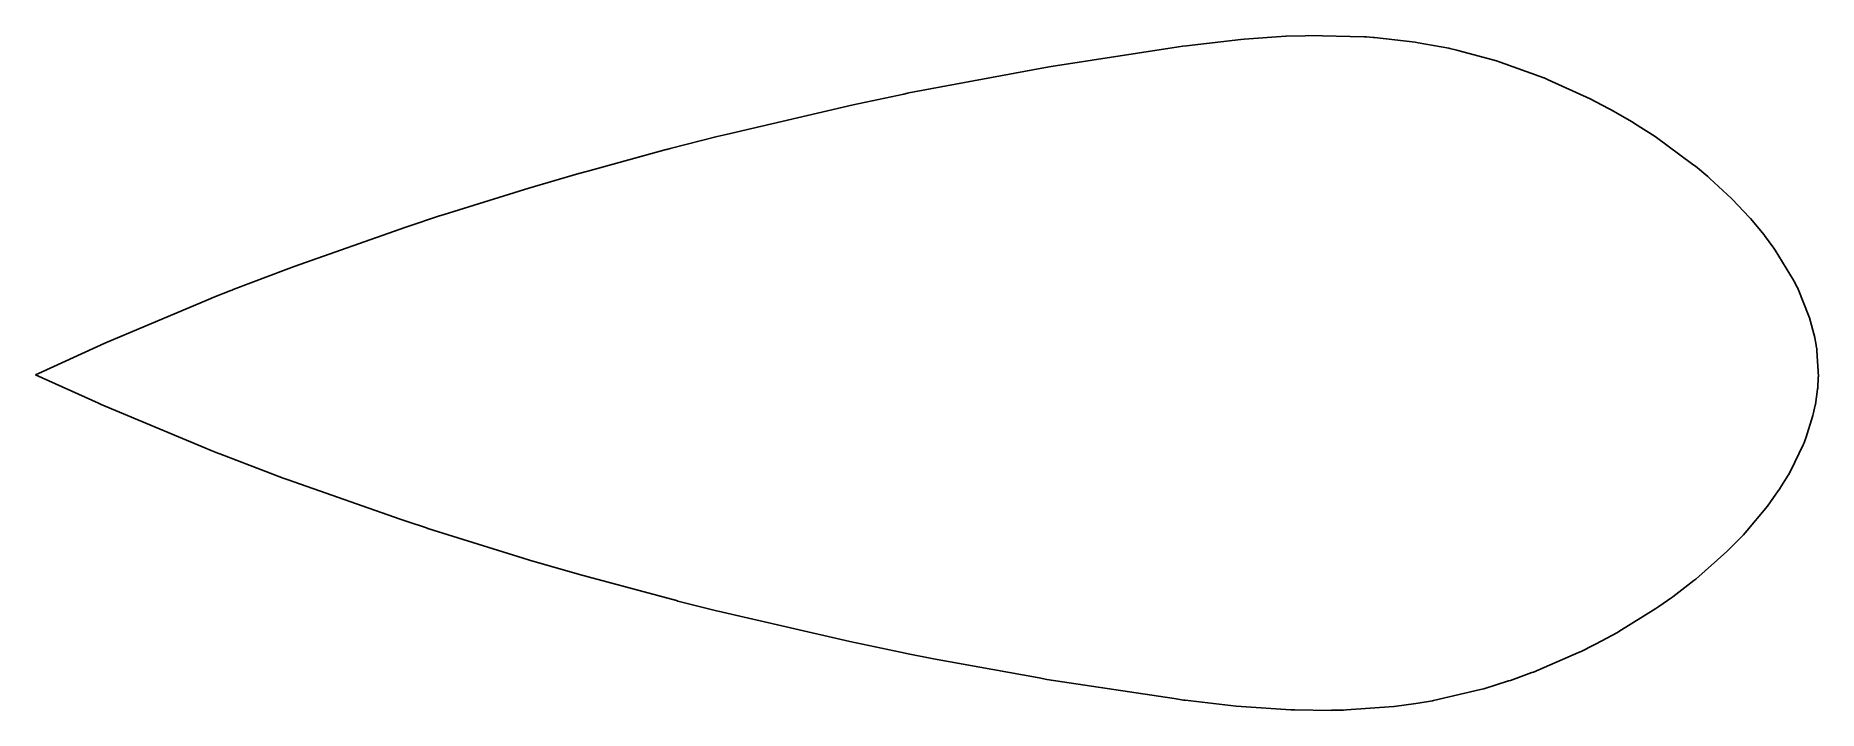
# Model space of a CAD drawing. Header units: metres. Extents: x -88 to 62, y -28 to 28.
import ezdxf

# ---------------------------------------------------------------- set-up
doc = ezdxf.new("R2010")
doc.units = ezdxf.units.M

msp = doc.modelspace()

# ---------------------------------------------------------------- linework, layer by layer
for p, q in [((8.59955, 27.4613), (-2.11501, 25.8125)), ((8.95287, 27.5123), (8.59955, 27.4613)), ((9.27422, 27.5503), (8.95287, 27.5123)), ((13.8545, 28.0858), (9.27422, 27.5503)), ((14.1372, 28.106), (13.8545, 28.0858)), ((17.6219, 28.3481), (14.1372, 28.106)), ((17.6514, 28.3493), (17.6219, 28.3481)), ((19.2434, 28.401), (17.6514, 28.3493)), ((19.5471, 28.4027), (19.2434, 28.401)), ((24.2331, 28.3031), (19.5471, 28.4027)), ((24.4134, 28.2936), (24.2331, 28.3031)), ((24.975, 28.2537), (24.4134, 28.2936)), ((25.0079, 28.251), (24.975, 28.2537)), ((25.09, 28.243), (25.0079, 28.251)), ((28.5018, 27.8548), (25.09, 28.243)), ((28.7781, 27.8127), (28.5018, 27.8548)), ((31.338, 27.3389), (28.7781, 27.8127)), ((31.4397, 27.317), (31.338, 27.3389)), ((32.0292, 27.1841), (31.4397, 27.317)), ((32.2228, 27.1327), (32.0292, 27.1841)), ((35.3682, 26.2751), (32.2228, 27.1327)), ((-2.89539, 25.681), (-13.6352, 23.6693)), ((-2.11501, 25.8125), (-2.89539, 25.681)), ((35.6596, 26.1741), (35.3682, 26.2751)), ((39.3366, 24.8569), (35.6596, 26.1741)), ((39.3701, 24.8435), (39.3366, 24.8569)), ((39.4669, 24.8042), (39.3701, 24.8435)), ((39.7162, 24.6916), (39.4669, 24.8042)), ((43.2364, 23.0926), (39.7162, 24.6916)), ((-18.7727, 22.5954), (-29.458, 20.0987)), ((-14.5123, 23.4926), (-18.7727, 22.5954)), ((-14.1899, 23.5605), (-14.5123, 23.4926)), ((-14.0866, 23.5816), (-14.1899, 23.5605)), ((-13.6352, 23.6693), (-14.0866, 23.5816)), ((44.7783, 22.2829), (43.2364, 23.0926)), ((44.996, 22.1652), (44.7783, 22.2829)), ((46.7268, 21.1692), (44.996, 22.1652)), ((46.7664, 21.1456), (46.7268, 21.1692)), ((46.9552, 21.023), (46.7664, 21.1456)), ((48.7069, 19.9117), (46.9552, 21.023)), ((-30.226, 19.9191), (-34.169, 18.9072)), ((-29.458, 20.0987), (-30.226, 19.9191)), ((51.8883, 17.5785), (48.7069, 19.9117)), ((-34.4987, 18.8222), (-41.1076, 17.0132)), ((-34.4492, 18.8353), (-34.4987, 18.8222)), ((-34.169, 18.9072), (-34.4492, 18.8353)), ((-41.8435, 16.8052), (-46.0519, 15.577)), ((-41.1076, 17.0132), (-41.8435, 16.8052)), ((52.0978, 17.419), (51.8883, 17.5785)), ((53.1279, 16.5576), (52.0978, 17.419)), ((53.1711, 16.5209), (53.1279, 16.5576)), ((53.3159, 16.3859), (53.1711, 16.5209)), ((-46.0519, 15.577), (-53.1862, 13.353)), ((55.129, 14.7068), (53.3159, 16.3859)), ((55.2105, 14.6206), (55.129, 14.7068)), ((56.6253, 13.126), (55.2105, 14.6206)), ((-56.4026, 12.301), (-65.8174, 8.97875)), ((-56.1667, 12.3792), (-56.4026, 12.301)), ((-53.6543, 13.2067), (-56.1667, 12.3792)), ((-53.1862, 13.353), (-53.6543, 13.2067)), ((56.7193, 13.0141), (56.6253, 13.126)), ((57.8663, 11.6395), (56.7193, 13.0141)), ((57.905, 11.5884), (57.8663, 11.6395)), ((58.6978, 10.5218), (57.905, 11.5884)), ((58.8075, 10.3521), (58.6978, 10.5218)), ((60.3541, 7.83303), (58.8075, 10.3521)), ((-66.4854, 8.73989), (-70.9434, 7.03621)), ((-65.8174, 8.97875), (-66.4854, 8.73989)), ((60.3872, 7.77084), (60.3541, 7.83303)), ((60.652, 7.24775), (60.3872, 7.77084)), ((-73.0229, 6.20986), (-81.7397, 2.54507)), ((-72.5667, 6.39639), (-73.0229, 6.20986)), ((-71.1488, 6.9571), (-72.5667, 6.39639)), ((-71.0206, 7.00683), (-71.1488, 6.9571)), ((-70.9434, 7.03621), (-71.0206, 7.00683)), ((60.6604, 7.23075), (60.652, 7.24775)), ((60.6692, 7.21258), (60.6604, 7.23075)), ((60.7277, 7.07275), (60.6692, 7.21258)), ((61.645, 4.81862), (60.7277, 7.07275)), ((61.685, 4.67524), (61.645, 4.81862)), ((62.1301, 3.01105), (61.685, 4.67524)), ((62.1333, 2.99503), (62.1301, 3.01105)), ((-81.7397, 2.54507), (-87.01, 0.12937)), ((62.2503, 2.35902), (62.1333, 2.99503)), ((62.2579, 2.31429), (62.2503, 2.35902)), ((62.2964, 2.05971), (62.2579, 2.31429)), ((62.3063, 1.90138), (62.2964, 2.05971)), ((62.4363, -0.25932), (62.3063, 1.90138)), ((-87.01, 0.12937), (-87.5599, -0.11781)), ((-87.5599, -0.11781), (-82.2771, -2.52218)), ((62.1872, -2.61456), (62.367, -1.33377)), ((62.367, -1.33377), (62.3795, -1.24362)), ((62.3795, -1.24362), (62.4325, -0.32659)), ((62.4325, -0.32659), (62.4363, -0.25932)), ((-82.2771, -2.52218), (-82.0541, -2.62486)), ((-82.0541, -2.62486), (-73.3216, -6.26857)), ((62.0125, -3.42737), (62.1728, -2.68067)), ((62.1728, -2.68067), (62.1872, -2.61456)), ((61.3821, -5.45977), (61.9722, -3.55533)), ((61.9722, -3.55533), (62.0125, -3.42737)), ((61.1451, -6.0171), (61.2316, -5.8452)), ((61.2316, -5.8452), (61.3646, -5.50355)), ((61.3646, -5.50355), (61.3821, -5.45977)), ((-73.3216, -6.26857), (-72.7833, -6.49869)), ((-72.7833, -6.49869), (-72.2323, -6.71602)), ((-72.2323, -6.71602), (-72.056, -6.78643)), ((-72.056, -6.78643), (-66.7223, -8.81865)), ((60.1146, -8.17604), (61.1451, -6.0171)), ((-66.7223, -8.81865), (-66.3273, -8.96859)), ((-66.3273, -8.96859), (-56.894, -12.2688)), ((59.1973, -9.69166), (59.8842, -8.57899)), ((59.8842, -8.57899), (59.9162, -8.52675)), ((59.9162, -8.52675), (60.1146, -8.17604)), ((58.1571, -11.1636), (59.0595, -9.88028)), ((59.0595, -9.88028), (59.1843, -9.71174)), ((59.1843, -9.71174), (59.1973, -9.69166)), ((56.2733, -13.4214), (58.1571, -11.1636)), ((-56.894, -12.2688), (-56.2978, -12.4765)), ((-56.2978, -12.4765), (-54.6653, -13.012)), ((-54.6653, -13.012), (-54.5615, -13.046)), ((-54.5615, -13.046), (-46.5319, -15.5385)), ((56.132, -13.5769), (56.2733, -13.4214)), ((52.1266, -17.3123), (54.7488, -14.9795)), ((54.7488, -14.9795), (54.9121, -14.8326)), ((54.9121, -14.8326), (55.2532, -14.4938)), ((55.2532, -14.4938), (55.2805, -14.4668)), ((55.2805, -14.4668), (56.132, -13.5769)), ((-46.5319, -15.5385), (-45.9991, -15.7041)), ((-45.9991, -15.7041), (-41.7875, -16.9208)), ((-41.7875, -16.9208), (-41.0665, -17.1224)), ((-41.0665, -17.1224), (-33.6393, -19.1241)), ((50.1841, -18.8039), (51.9666, -17.4365)), ((51.9666, -17.4365), (52.1266, -17.3123)), ((-33.6393, -19.1241), (-33.5274, -19.1532)), ((-33.5274, -19.1532), (-30.3936, -19.9444)), ((49.0117, -19.628), (50.1058, -18.859)), ((50.1058, -18.859), (50.1841, -18.8039)), ((-30.3936, -19.9444), (-29.7593, -20.0988)), ((-29.7593, -20.0988), (-19.062, -22.5677)), ((45.6374, -21.7318), (48.7517, -19.7889)), ((48.7517, -19.7889), (49.0117, -19.628)), ((43.694, -22.7861), (45.5259, -21.7918)), ((45.5259, -21.7918), (45.6374, -21.7318)), ((-19.062, -22.5677), (-14.7971, -23.4539)), ((-14.7971, -23.4539), (-14.1328, -23.597)), ((-14.1328, -23.597), (-12.1602, -23.9881)), ((-12.1602, -23.9881), (-12.0175, -24.0164)), ((38.4607, -25.1315), (42.2631, -23.4821)), ((42.2631, -23.4821), (42.4687, -23.3963)), ((42.4687, -23.3963), (43.5287, -22.8661)), ((43.5287, -22.8661), (43.694, -22.7861)), ((-12.0175, -24.0164), (-3.13723, -25.6296)), ((36.5221, -25.8313), (38.3318, -25.1779)), ((38.3318, -25.1779), (38.4607, -25.1315)), ((-3.13723, -25.6296), (-2.48822, -25.7475)), ((-2.48822, -25.7475), (8.23525, -27.368)), ((30.0681, -27.5272), (34.0035, -26.5961)), ((34.0035, -26.5961), (34.2916, -26.5278)), ((34.2916, -26.5278), (36.364, -25.8806)), ((36.364, -25.8806), (36.5221, -25.8313)), ((8.23525, -27.368), (9.02705, -27.4877)), ((9.02705, -27.4877), (9.15671, -27.5042)), ((9.15671, -27.5042), (13.4565, -28.0006)), ((13.4565, -28.0006), (13.8596, -28.0369)), ((13.8596, -28.0369), (18.0514, -28.3104)), ((18.0514, -28.3104), (18.3838, -28.3176)), ((18.3838, -28.3176), (21.444, -28.3502)), ((21.444, -28.3502), (21.4792, -28.3495)), ((21.4792, -28.3495), (22.496, -28.3248)), ((22.496, -28.3248), (22.7457, -28.311)), ((22.7457, -28.311), (26.7172, -28.0229)), ((26.7172, -28.0229), (26.743, -28.0205)), ((26.743, -28.0205), (28.5656, -27.775)), ((28.5656, -27.775), (28.7666, -27.7498)), ((28.7666, -27.7498), (29.9725, -27.5436)), ((29.9725, -27.5436), (30.0681, -27.5272))]:
    msp.add_line(p, q)

doc.saveas('drawing.dxf')
